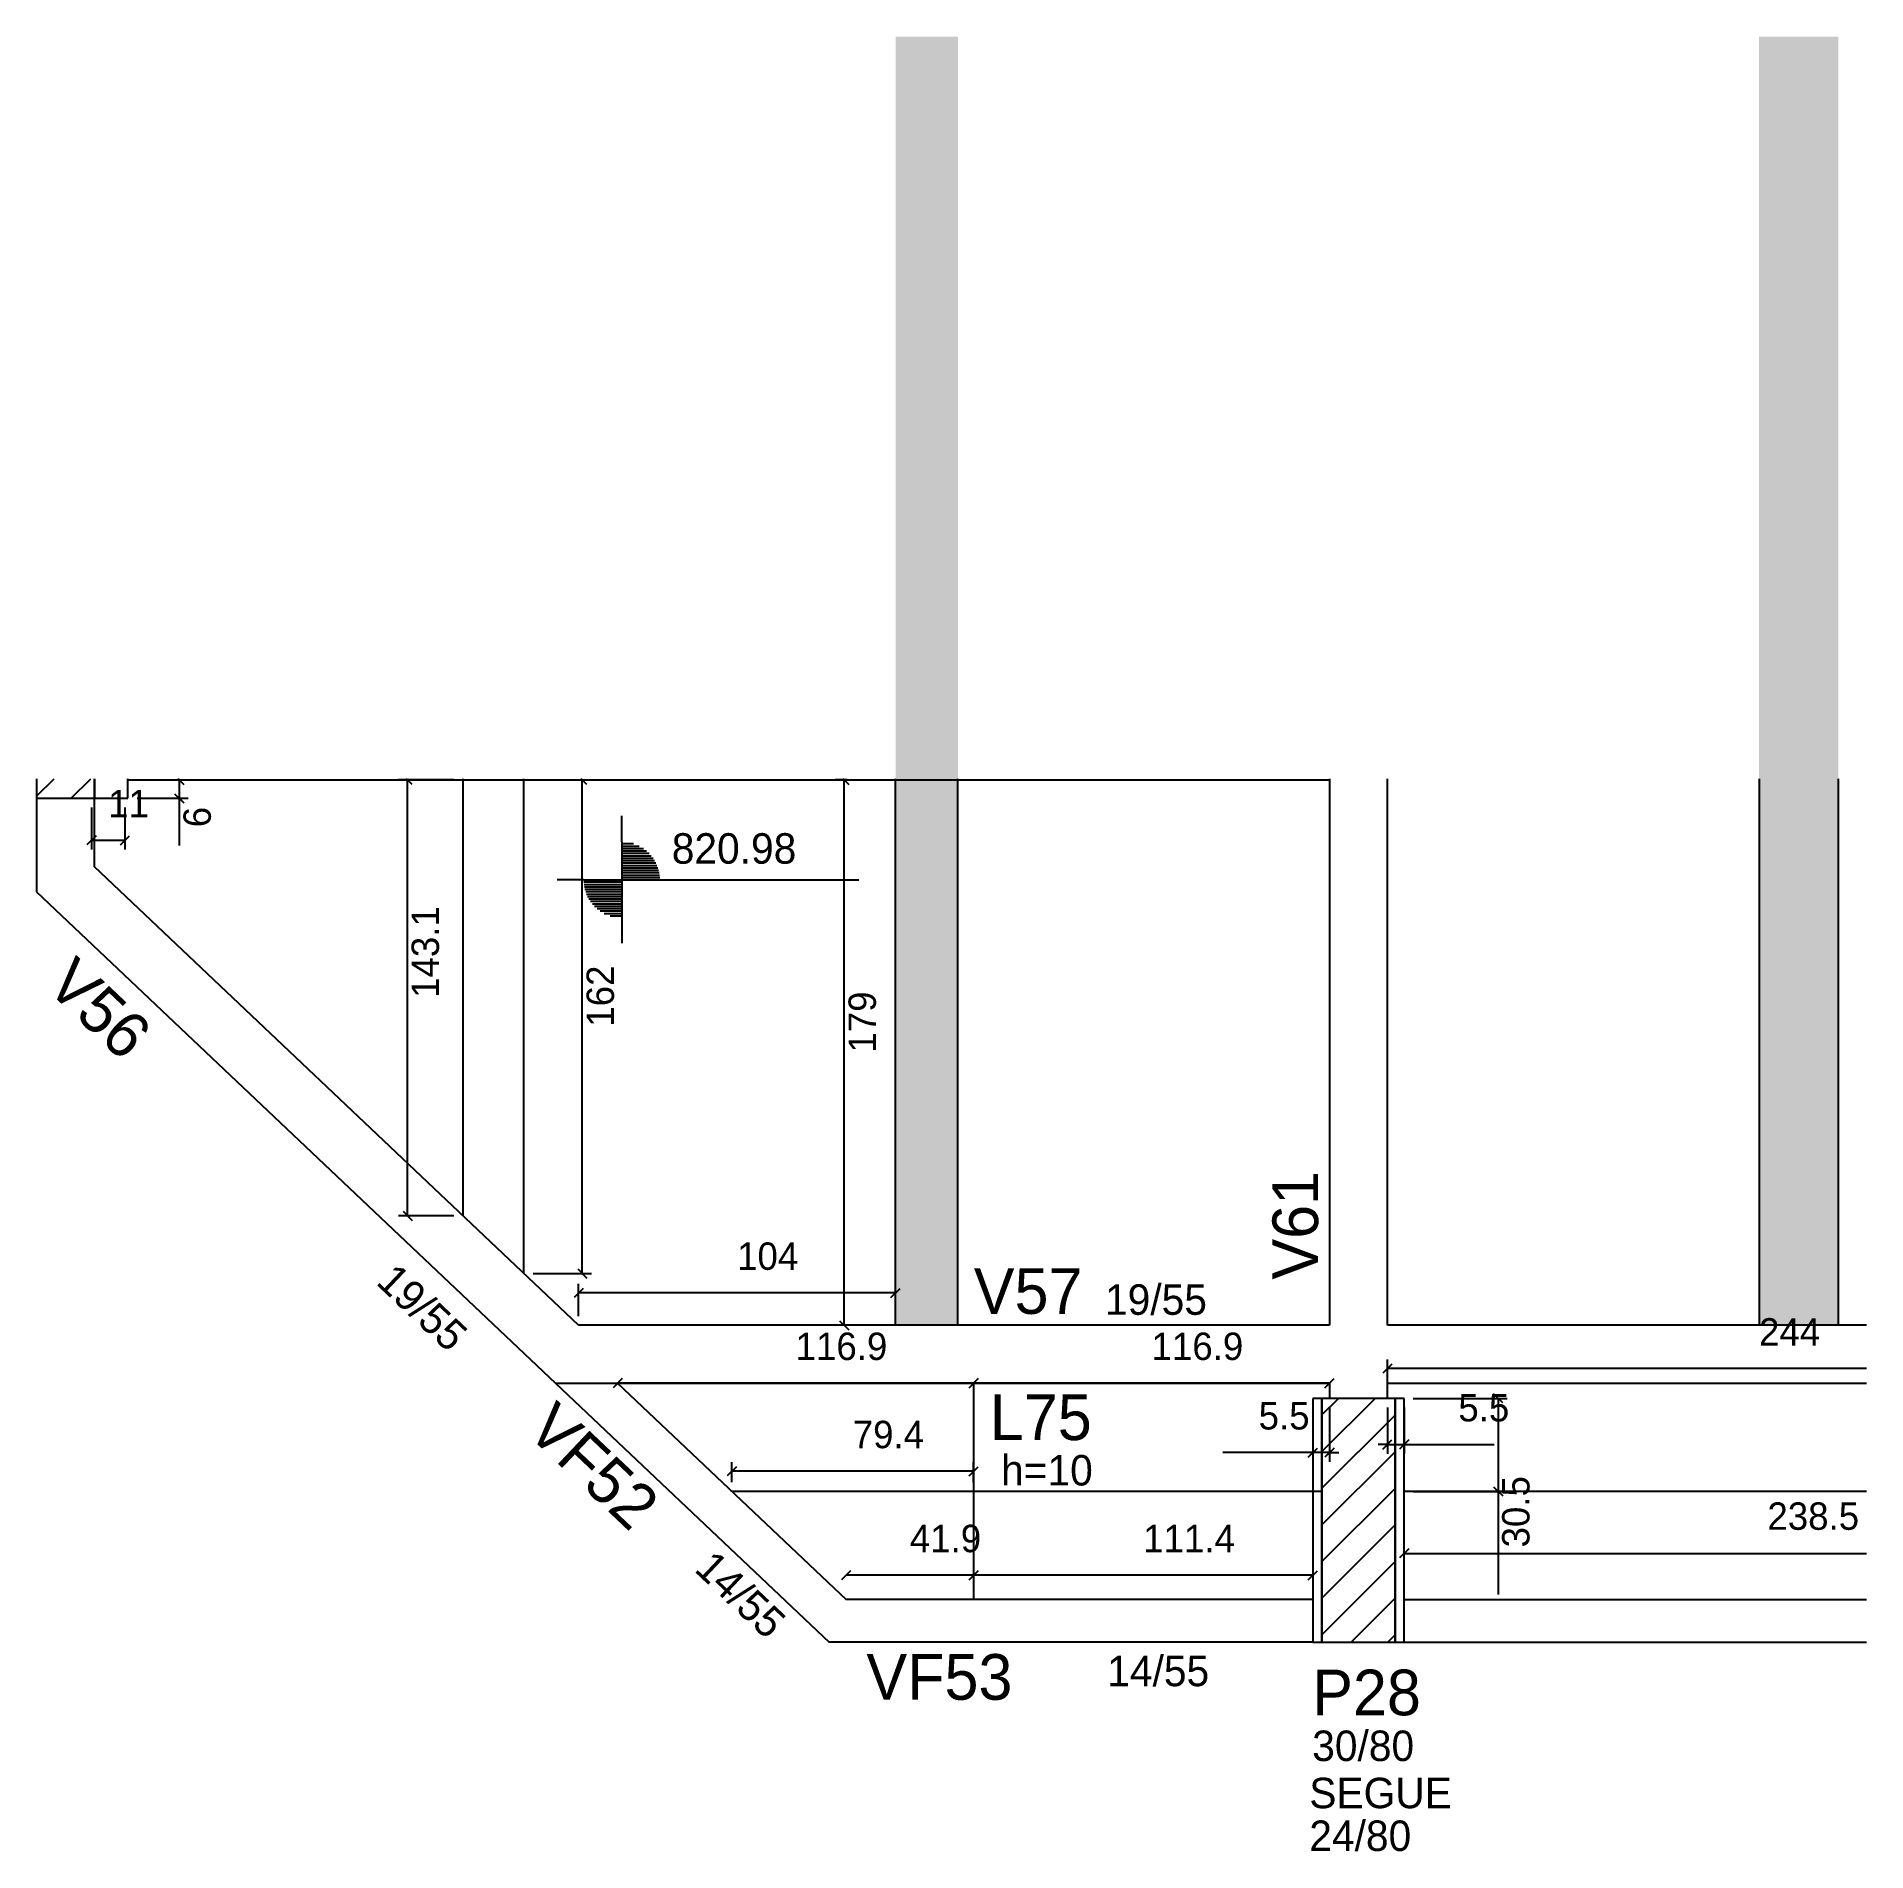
# Model space of a CAD drawing. Header units: metres. Extents: x 3821 to 4421, y 1911 to 2507.
import ezdxf

# ---------------------------------------------------------------- set-up
doc = ezdxf.new("R2010")
doc.units = ezdxf.units.M
for name, color, linetype in [('3', 7, 'Continuous'), ('4', 7, 'Continuous'), ('7', 7, 'Continuous'), ('Hachura', 7, 'Continuous'), ('Painéis', 7, 'Continuous')]:
    doc.layers.add(name, color=color, linetype=linetype)

msp = doc.modelspace()

# ---------------------------------------------------------------- hatches: boundary and pattern name
at = {"layer": 'Hachura'}
h = msp.add_hatch(color=7, dxfattribs=at)
h.dxf.hatch_style = 1
h.paths.add_polyline_path([(4102.66, 2084.17), (4123.16, 2084.17), (4123.16, 2507.17), (4102.66, 2507.17), (4102.66, 2084.17)])
h = msp.add_hatch(color=7, dxfattribs=at)
h.dxf.hatch_style = 1
h.paths.add_polyline_path([(4386.16, 2084.17), (4412.16, 2084.17), (4412.16, 2507.17), (4386.16, 2507.17), (4386.16, 2084.17)])

# ---------------------------------------------------------------- linework, layer by layer
at = {"layer": '3', "color": 3, "lineweight": 25}
for p, q in [((3820.66, 2257.82), (3826.39, 2263.55)), ((3832.02, 2257.17), (3838.41, 2263.55)), ((4012.78, 2242.87), (4012.78, 2251.45)), ((4012.78, 2242.87), (4012.78, 2217.87)), ((4012.78, 2242.26), (4016.63, 2242.26)), ((4012.78, 2241.47), (4018.53, 2241.47)), ((4012.78, 2240.68), (4019.86, 2240.68)), ((4012.78, 2239.88), (4020.89, 2239.88)), ((4012.78, 2239.09), (4021.74, 2239.09)), ((4012.78, 2238.3), (4022.45, 2238.3)), ((4012.78, 2237.5), (4023.05, 2237.5)), ((4012.78, 2236.71), (4023.55, 2236.71)), ((4012.78, 2235.92), (4023.98, 2235.92)), ((4012.78, 2235.13), (4024.34, 2235.13)), ((4000.28, 2230.37), (3991.57, 2230.37)), ((4000.28, 2230.37), (4025.28, 2230.37)), ((4012.78, 2229.58), (4000.28, 2229.58)), ((4012.78, 2234.33), (4024.64, 2234.33)), ((4012.78, 2233.54), (4024.87, 2233.54)), ((4012.78, 2232.75), (4025.05, 2232.75)), ((4012.78, 2231.95), (4025.18, 2231.95)), ((4012.78, 2231.16), (4025.28, 2231.16)), ((4025.28, 2230.37), (4090.59, 2230.37)), ((4012.78, 2228.78), (4000.38, 2228.78)), ((4012.78, 2227.99), (4000.51, 2227.99)), ((4012.78, 2227.2), (4000.69, 2227.2)), ((4012.78, 2226.4), (4000.93, 2226.4)), ((4012.78, 2225.61), (4001.22, 2225.61)), ((4012.78, 2224.82), (4001.58, 2224.82)), ((4012.78, 2224.03), (4002.01, 2224.03)), ((4012.78, 2223.23), (4002.52, 2223.23)), ((4012.78, 2222.44), (4003.12, 2222.44)), ((4012.78, 2221.65), (4003.83, 2221.65)), ((4012.78, 2220.85), (4004.68, 2220.85)), ((4012.78, 2220.06), (4005.71, 2220.06)), ((4012.78, 2219.27), (4007.03, 2219.27)), ((4012.78, 2218.48), (4008.93, 2218.48)), ((4012.78, 2217.87), (4012.78, 2209.65)), ((3991.05, 2065.17), (4080.85, 1980.17)), ((4011.42, 2065.17), (4086.43, 1994.17)), ((4242.66, 2042.71), (4260.11, 2060.17)), ((4242.66, 2054.73), (4248.09, 2060.17)), ((4242.66, 2030.69), (4266.66, 2054.69)), ((4242.66, 2018.67), (4266.66, 2042.67)), ((4242.66, 2006.65), (4266.66, 2030.65)), ((4242.66, 1994.63), (4266.66, 2018.63)), ((4242.66, 1982.61), (4266.66, 2006.61)), ((4252.23, 1980.17), (4266.66, 1994.59)), ((4239.66, 1994.17), (4086.43, 1994.17)), ((4269.66, 1994.17), (4421.42, 1994.17)), ((4264.25, 1980.17), (4266.66, 1982.57)), ((4239.66, 1980.17), (4080.85, 1980.17)), ((4269.66, 1980.17), (4421.42, 1980.17))]:
    msp.add_line(p, q, dxfattribs=at)
for points in [[(4245.16, 2263.55), (4245.16, 2084.17)], [(4264.16, 2084.17), (4264.16, 2263.55)], [(3820.66, 2257.17), (3820.66, 2226.46)], [(3839.66, 2234.63), (3839.66, 2257.17)], [(3998.62, 2084.17), (3839.66, 2234.63)], [(3820.66, 2226.46), (3991.05, 2065.17)], [(4245.16, 2084.17), (3998.62, 2084.17)], [(4421.42, 2084.17), (4264.16, 2084.17)], [(3991.05, 2065.17), (4245.16, 2065.17)], [(4245.16, 2065.17), (4245.16, 2060.17)], [(4264.16, 2065.17), (4421.42, 2065.17)], [(4264.16, 2060.17), (4264.16, 2065.17)]]:
    msp.add_lwpolyline(points, dxfattribs=at)
at = {"layer": '7', "color": 7, "lineweight": 25}
for points in [[(3820.66, 2263.55), (3820.66, 2257.17)], [(3839.66, 2263.55), (3839.66, 2257.17)], [(3839.66, 2257.17), (3839.66, 2263.55)], [(3850.66, 2257.17), (3850.66, 2263.55)], [(3820.66, 2257.17), (3839.66, 2257.17)], [(3839.66, 2257.17), (3850.66, 2257.17)], [(4242.66, 2060.17), (4239.66, 2060.17)], [(4239.66, 2060.17), (4239.66, 1980.17)], [(4242.66, 1980.17), (4242.66, 2060.17)], [(4266.66, 2060.17), (4242.66, 2060.17)], [(4242.66, 2060.17), (4242.66, 1980.17)], [(4269.66, 2060.17), (4266.66, 2060.17)], [(4266.66, 2060.17), (4266.66, 1980.17)], [(4266.66, 1980.17), (4266.66, 2060.17)], [(4269.66, 1980.17), (4269.66, 2060.17)], [(4239.66, 1980.17), (4242.66, 1980.17)], [(4242.66, 1980.17), (4266.66, 1980.17)], [(4266.66, 1980.17), (4269.66, 1980.17)]]:
    msp.add_lwpolyline(points, dxfattribs=at)
at = {"layer": 'Painéis', "color": 200, "lineweight": 25}
for p, q in [((3850.66, 2263.17), (4245.16, 2263.17)), ((3960.66, 2120.1), (3960.66, 2263.55)), ((3980.66, 2101.17), (3980.66, 2263.55)), ((4102.66, 2084.17), (4102.66, 2263.55)), ((4123.16, 2084.17), (4123.16, 2263.55)), ((4386.16, 2263.55), (4386.16, 2084.17)), ((4412.16, 2263.55), (4412.16, 2084.17)), ((4128.29, 2065.17), (4128.29, 1994.17)), ((4242.66, 2029.67), (4048.92, 2029.67)), ((4421.42, 2029.67), (4269.66, 2029.67))]:
    msp.add_line(p, q, dxfattribs=at)
at = {"layer": 'Painéis', "color": 4, "lineweight": 25}
for p, q in [((3853.66, 2263.17), (3870.45, 2263.17)), ((3853.66, 2263.17), (3870.45, 2263.17)), ((3867.45, 2263.17), (3867.45, 2263.55)), ((3867.45, 2263.17), (3867.45, 2257.17)), ((3957.66, 2263.17), (3939.46, 2263.17)), ((3942.46, 2120.1), (3942.46, 2263.17)), ((3983.66, 2263.17), (4002.81, 2263.17)), ((3999.81, 2101.17), (3999.81, 2263.17)), ((4086.79, 2263.17), (4082.81, 2263.17)), ((4085.81, 2263.17), (4085.81, 2263.55)), ((4085.81, 2084.17), (4085.81, 2263.17)), ((3838.66, 2254.17), (3838.66, 2240.36)), ((3849.66, 2254.17), (3849.66, 2240.36)), ((3853.66, 2257.17), (3870.45, 2257.17)), ((3867.45, 2257.17), (3867.45, 2241.64)), ((3838.66, 2243.36), (3849.66, 2243.36)), ((3957.66, 2120.1), (3939.46, 2120.1)), ((3983.66, 2101.17), (4002.81, 2101.17)), ((3998.62, 2087.17), (3998.62, 2097.78)), ((4102.66, 2087.17), (4102.66, 2097.78)), ((4102.66, 2094.78), (3998.62, 2094.78)), ((4086.79, 2084.17), (4082.81, 2084.17)), ((4264.16, 2063.68), (4264.16, 2072.94)), ((4421.42, 2069.94), (4264.16, 2069.94)), ((4128.29, 2065.17), (4011.42, 2065.17)), ((4245.16, 2065.17), (4128.29, 2065.17)), ((4239.66, 2057.17), (4239.66, 2039.37)), ((4245.16, 2057.17), (4245.16, 2039.37)), ((4264.16, 2057.17), (4264.16, 2042.03)), ((4269.66, 2057.17), (4269.66, 2042.03)), ((4272.66, 2060.17), (4303.5, 2060.17)), ((4300.5, 2060.17), (4300.5, 2029.67)), ((4264.16, 2045.03), (4261.16, 2045.03)), ((4264.16, 2045.03), (4269.66, 2045.03)), ((4269.66, 2045.03), (4299.22, 2045.03)), ((4048.92, 2032.67), (4048.92, 2039.24)), ((4128.29, 2032.67), (4128.29, 2039.24)), ((4239.66, 2042.37), (4210.09, 2042.37)), ((4245.16, 2042.37), (4239.66, 2042.37)), ((4245.16, 2042.37), (4248.16, 2042.37)), ((4128.29, 2036.24), (4048.92, 2036.24)), ((4272.66, 2029.67), (4303.5, 2029.67)), ((4300.5, 2029.67), (4300.5, 1995.84)), ((4269.66, 2009.32), (4421.42, 2009.32)), ((4128.29, 2002.11), (4086.43, 2002.11)), ((4239.66, 2002.11), (4128.29, 2002.11))]:
    msp.add_line(p, q, dxfattribs=at)
at = {"layer": 'Painéis', "color": 0, "lineweight": 25}
for p, q in [((3868.95, 2261.67), (3867.07, 2263.55)), ((3867.07, 2263.55), (3868.95, 2261.67)), ((3943.96, 2261.67), (3942.07, 2263.55)), ((4001.31, 2261.67), (3999.42, 2263.55)), ((4087.31, 2261.67), (4085.43, 2263.55)), ((4085.43, 2263.55), (4087.31, 2261.67)), ((3865.95, 2258.67), (3868.95, 2255.67)), ((3840.16, 2244.86), (3837.16, 2241.86)), ((3848.16, 2241.86), (3851.16, 2244.86)), ((3940.96, 2121.6), (3943.96, 2118.6)), ((3998.31, 2102.67), (4001.31, 2099.67)), ((4000.12, 2096.28), (3997.12, 2093.28)), ((4101.16, 2093.28), (4104.16, 2096.28)), ((4084.31, 2085.67), (4087.31, 2082.67)), ((4012.92, 2066.67), (4009.92, 2063.67)), ((4129.79, 2066.67), (4126.79, 2063.67)), ((4126.79, 2063.67), (4129.79, 2066.67)), ((4243.66, 2063.67), (4246.66, 2066.67)), ((4265.66, 2071.44), (4262.66, 2068.44)), ((4302, 2058.67), (4299, 2061.67)), ((4238.16, 2040.87), (4241.16, 2043.87)), ((4246.66, 2043.87), (4243.66, 2040.87)), ((4262.66, 2043.53), (4265.66, 2046.53)), ((4271.16, 2046.53), (4268.16, 2043.53)), ((4050.42, 2037.74), (4047.42, 2034.74)), ((4126.79, 2034.74), (4129.79, 2037.74)), ((4299, 2031.17), (4302, 2028.17)), ((4271.16, 2010.82), (4268.16, 2007.82)), ((4087.93, 2003.61), (4084.93, 2000.61)), ((4129.79, 2003.61), (4126.79, 2000.61)), ((4126.79, 2000.61), (4129.79, 2003.61)), ((4238.16, 2000.61), (4241.16, 2003.61))]:
    msp.add_line(p, q, dxfattribs=at)

# ---------------------------------------------------------------- texts
at = {"layer": '3', "color": 3, "lineweight": 25}
for s, p in [('820.98', (4029.19, 2235.69)), ('19/55', (4171.44, 2087.61)), ('h=10', (4137.3, 2031.59)), ('14/55', (4172.17, 1965.71)), ('30/80', (4239.46, 1941.15)), ('SEGUE', (4238.51, 1925.66)), ('24/80', (4238.51, 1911.63))]:
    msp.add_text(s, height=10, dxfattribs=at).set_placement(p)
for s, p in [('19/55', (3931.75, 2097.93)), ('14/55', (4036.24, 2003.7))]:
    msp.add_text(s, height=10, rotation=316.572, dxfattribs=at).set_placement(p)
at = {"layer": '4', "color": 4, "lineweight": 25}
for s, rotation, p in [('V56', 316.572, (3823.19, 2195)), ('V61', 90, (4241.41, 2099.17)), ('VF52', 316.573, (3980.93, 2048.99))]:
    msp.add_text(s, height=15, rotation=rotation, dxfattribs=at).set_placement(p)
for s, p in [('V57', (4128.35, 2087.92)), ('L75', (4133.61, 2046.49)), ('VF53', (4093.1, 1961.26)), ('P28', (4239.46, 1956.15))]:
    msp.add_text(s, height=15, dxfattribs=at).set_placement(p)
at = {"layer": 'Painéis', "color": 240, "lineweight": 25}
for s, p in [('11', (3844.16, 2250.91)), ('104', (4050.64, 2102.37)), ('244', (4386.16, 2077.51)), ('116.9', (4069.85, 2072.78)), ('116.9', (4186.72, 2072.78)), ('5.5', (4287.44, 2052.62)), ('5.5', (4221.87, 2049.97)), ('79.4', (4088.6, 2043.83)), ('238.5', (4388.91, 2017.04)), ('41.9', (4107.36, 2009.7)), ('111.4', (4183.97, 2009.68))]:
    msp.add_text(s, height=9, dxfattribs=at).set_placement(p)
for s, p in [('6', (3877.86, 2247.64)), ('143.1', (3952.76, 2191.63)), ('162', (4010.22, 2182.17)), ('179', (4096.22, 2173.67)), ('30.5', (4310.8, 2011.25))]:
    msp.add_text(s, height=9, rotation=90, dxfattribs=at).set_placement(p)

doc.saveas('drawing.dxf')
